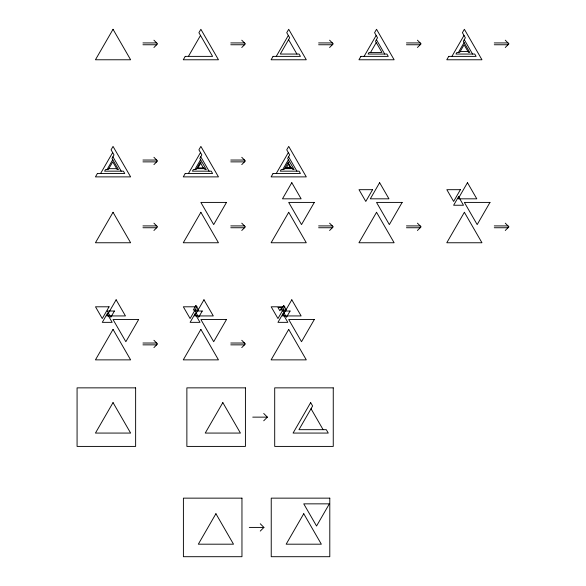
<?xml version="1.0" encoding="UTF-8"?>
<svg xmlns="http://www.w3.org/2000/svg" width="586" height="586" viewBox="0 0 586 586"><rect width="100%" height="100%" fill="white"/><g stroke="black" fill="none" stroke-linecap="round" stroke-linejoin="round"><path stroke-width="0.88" d="M100.587 173.493L112.673 152.558M107.048 169.559L112.746 159.685M188.421 56.381L200.507 35.446M188.421 173.493L200.507 152.558M194.882 169.559L200.58 159.685M276.255 56.381L288.341 35.446M276.255 173.493L288.341 152.558M282.716 169.559L288.415 159.685M286.591 167.391L288.444 164.19M364.082 56.381L376.175 35.446M370.55 52.447L376.249 42.573M451.916 56.381L464.002 35.446M458.377 52.447L464.083 42.573M153.928 47.503L157.59 43.84L153.928 40.185M241.762 47.503L245.424 43.84L241.762 40.185M153.928 164.615L157.59 160.952L153.928 157.297M329.596 47.503L333.258 43.84L329.596 40.185M153.928 230.488L157.59 226.826L153.928 223.171M241.762 164.615L245.424 160.952L241.762 157.297M417.43 47.503L421.092 43.84L417.43 40.185M241.762 230.488L245.424 226.826L241.762 223.171M153.928 347.601L157.59 343.938L153.928 340.283M505.264 47.503L508.926 43.84L505.264 40.185M329.596 230.488L333.258 226.826L329.596 223.171M241.762 347.601L245.424 343.938L241.762 340.283M417.43 230.488L421.092 226.826L417.43 223.171M263.722 420.792L267.384 417.137L263.722 413.474M505.264 230.488L508.926 226.826L505.264 223.171M260.265 531.084L263.92 527.422L260.265 523.759M142.947 42.925L156.674 42.925M230.781 42.925L244.509 42.925M318.616 42.925L332.343 42.925M406.45 42.925L420.177 42.925M494.284 42.925L508.011 42.925M142.947 44.756L156.674 44.756M230.781 44.756L244.509 44.756M318.616 44.756L332.343 44.756M406.45 44.756L420.177 44.756M494.284 44.756L508.011 44.756M460.164 51.553L468.002 51.553M142.947 160.037L156.674 160.037M230.781 160.037L244.509 160.037M142.947 161.868L156.674 161.868M230.781 161.868L244.509 161.868M108.828 168.665L116.665 168.665M196.662 168.665L204.499 168.665M284.496 168.665L292.333 168.665M142.947 225.91L156.674 225.91M230.781 225.91L244.509 225.91M318.616 225.91L332.343 225.91M406.45 225.91L420.177 225.91M494.284 225.91L508.011 225.91M142.947 227.742L156.674 227.742M230.781 227.742L244.509 227.742M318.616 227.742L332.343 227.742M406.45 227.742L420.177 227.742M494.284 227.742L508.011 227.742M142.947 343.022L156.674 343.022M230.781 343.022L244.509 343.022M142.947 344.854L156.674 344.854M230.781 344.854L244.509 344.854M252.742 417.137L267.384 417.137M249.284 527.422L263.92 527.422M464.258 39.672L472.565 54.051M376.424 39.672L384.731 54.051M288.59 39.672L296.897 54.051M288.59 156.777L296.897 171.163M288.495 163.252L291.191 167.911M200.756 156.777L209.063 171.163M200.668 163.252L203.357 167.911M311.034 408.742L323.12 429.677M112.922 156.777L121.229 171.163M113.039 29.3L95.445 59.772L130.627 59.772L113.039 29.3M97.401 173.493L95.445 176.884L130.627 176.884L113.039 146.412L111.076 149.804L114.014 154.887L111.999 158.381L118.453 169.559L117.185 169.559L112.746 161.883L108.315 169.559L105.546 169.559L104.616 171.163L123.412 171.163L124.759 173.493L97.401 173.493M185.235 56.381L183.279 59.772L218.461 59.772L200.873 29.3L198.91 32.691L212.593 56.381L185.235 56.381M113.039 212.286L95.445 242.758L130.627 242.758L113.039 212.286M185.235 173.493L183.279 176.884L218.461 176.884L200.873 146.412L198.91 149.804L201.848 154.887L199.833 158.381L206.287 169.559L205.019 169.559L204.067 167.911L197.973 167.911L201.02 162.637L200.58 161.883L196.149 169.559L193.38 169.559L192.45 171.163L211.246 171.163L212.593 173.493L185.235 173.493M109.069 306.8L102.286 318.55L95.503 306.8L109.069 306.8M107.223 313.803L102.286 322.351L112.16 322.351L107.223 313.803M116.131 299.79L106.813 315.935L125.455 315.935L116.131 299.79M114.409 311.034L110.813 317.26L107.223 311.034L114.409 311.034M113.039 329.398L95.445 359.87L130.627 359.87L113.039 329.398M273.069 56.381L271.113 59.772L306.295 59.772L288.708 29.3L286.744 32.691L289.682 37.775L280.284 54.051L299.08 54.051L300.428 56.381L273.069 56.381M138.648 319.524L125.844 341.704L113.039 319.524L138.648 319.524M200.873 212.286L183.279 242.758L218.461 242.758L200.873 212.286M226.482 202.412L213.678 224.592L200.873 202.412L226.482 202.412M113.039 402.597L95.445 433.069L130.627 433.069L113.039 402.597M195.922 305.496L193.307 310.031L198.537 310.031L195.922 305.496M273.069 173.493L271.113 176.884L306.295 176.884L288.708 146.412L286.744 149.804L289.682 154.887L287.667 158.381L294.121 169.559L292.853 169.559L291.901 167.911L285.807 167.911L286.107 167.391L290.29 167.391L288.202 163.772L288.854 162.637L288.415 161.883L283.983 169.559L281.214 169.559L280.284 171.163L299.08 171.163L300.428 173.493L273.069 173.493M196.903 306.8L190.12 318.55L183.337 306.8L196.903 306.8M195.057 313.803L190.12 322.351L199.994 322.351L195.057 313.803M203.965 299.79L194.647 315.935L213.289 315.935L203.965 299.79M202.243 311.034L198.647 317.26L195.057 311.034L202.243 311.034M200.873 329.398L183.279 359.87L218.461 359.87L200.873 329.398M360.903 56.381L358.947 59.772L394.129 59.772L376.542 29.3L374.579 32.691L377.516 37.775L375.501 41.269L381.955 52.447L369.048 52.447L368.118 54.051L386.914 54.051L388.262 56.381L360.903 56.381M291.799 182.678L282.481 198.822L301.123 198.822L291.799 182.678M226.482 319.524L213.678 341.704L200.873 319.524L226.482 319.524M288.708 212.286L271.113 242.758L306.295 242.758L288.708 212.286M314.316 202.412L301.512 224.592L288.708 202.412L314.316 202.412M222.827 402.597L205.239 433.069L240.421 433.069L222.827 402.597M281.778 307.467L279.874 310.763L277.969 307.467L281.778 307.467M283.756 305.496L281.141 310.031L286.371 310.031L283.756 305.496M284.737 306.8L277.954 318.55L271.171 306.8L284.737 306.8M282.892 313.803L277.954 322.351L287.829 322.351L282.892 313.803M291.799 299.79L282.481 315.935L301.123 315.935L291.799 299.79M290.077 311.034L286.481 317.26L282.892 311.034L290.077 311.034M288.708 329.398L271.113 359.87L306.295 359.87L288.708 329.398M448.737 56.381L446.781 59.772L481.963 59.772L464.376 29.3L462.413 32.691L465.35 37.775L463.336 41.269L469.789 52.447L468.522 52.447L464.083 44.77L459.651 52.447L456.882 52.447L455.952 54.051L474.748 54.051L476.096 56.381L448.737 56.381M372.571 189.688L365.789 201.438L359.006 189.688L372.571 189.688M379.633 182.678L370.315 198.822L388.958 198.822L379.633 182.678M314.316 319.524L301.512 341.704L288.708 319.524L314.316 319.524M376.542 212.286L358.947 242.758L394.129 242.758L376.542 212.286M215.919 513.717L198.324 544.189L233.506 544.189L215.919 513.717M402.15 202.412L389.346 224.592L376.542 202.412L402.15 202.412M310.661 402.597L293.073 433.069L328.255 433.069L326.299 429.677L298.948 429.677L312.624 405.988L310.661 402.597M460.406 189.688L453.623 201.438L446.84 189.688L460.406 189.688M458.56 196.691L453.623 205.239L463.497 205.239L458.56 196.691M467.467 182.678L458.149 198.822L476.792 198.822L467.467 182.678M464.376 212.286L446.781 242.758L481.963 242.758L464.376 212.286M303.753 513.717L286.158 544.189L321.34 544.189L303.753 513.717M489.984 202.412L477.18 224.592L464.376 202.412L489.984 202.412M329.361 503.85L316.557 526.023L303.753 503.85L329.361 503.85M135.63 387.859L77.074 387.859L77.074 446.415L135.63 446.415L135.63 387.859M245.424 387.859L186.868 387.859L186.868 446.415L245.424 446.415L245.424 387.859M333.258 387.859L274.702 387.859L274.702 446.415L333.258 446.415L333.258 387.859M241.959 498.144L183.403 498.144L183.403 556.7L241.959 556.7L241.959 498.144M329.793 498.144L271.237 498.144L271.237 556.7L329.793 556.7L329.793 498.144"/></g></svg>
